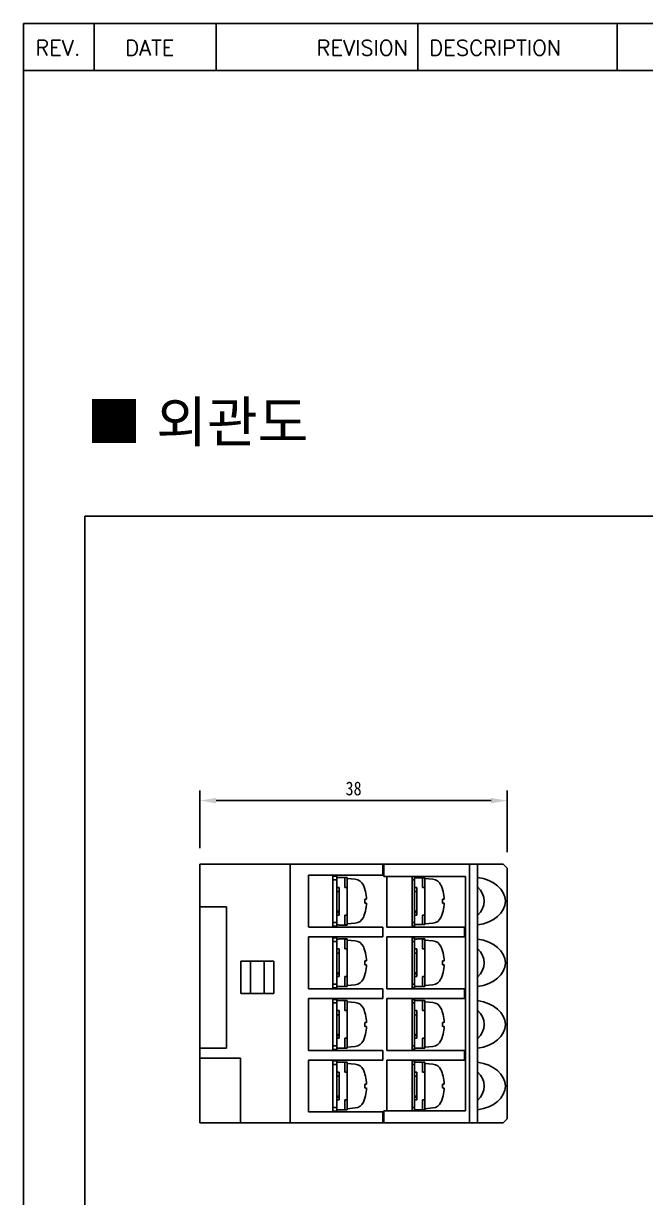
# Model space of a CAD drawing. Header units: millimetres. Extents: x 3555 to 3968, y -1583 to -1296.
# Drawn here: x 3554.5 to 3631.4, y -1441.4 to -1296.2 of the extents above; entities that cross this region are included whole.
import ezdxf
from ezdxf.enums import TextEntityAlignment as Align

# ---------------------------------------------------------------- set-up
doc = ezdxf.new("R2010")
doc.units = ezdxf.units.MM
doc.layers.add('SHEET', color=7, linetype='Continuous')
doc.styles.add('ROMANS', font='romans', dxfattribs={"width": 0.9})
doc.styles.add('굴림', font='', dxfattribs={"width": 0.9})
doc.styles.get('굴림').set_extended_font_data('GulimChe')
doc.dimstyles.new('ISO-25', dxfattribs={"dimtxt": 1.7, "dimasz": 2, "dimexe": 1.25, "dimexo": 2, "dimtad": 1, "dimzin": 9, "dimdsep": 46, "dimtxsty": '굴림', "dimcen": 2.5, "dimclrd": 4, "dimclre": 4, "dimclrt": 4, "dimadec": 0, "dimazin": 0, "dimtfac": 1, "dimtmove": 0, "dimatfit": 3, "dimfxl": 1, "dimarcsym": 0})

# ---------------------------------------------------------------- blocks, each defined once
blk = doc.blocks.new('*D37')
at = {"color": 4, "lineweight": -2, "ltscale": 0.3, "transparency": 16777216}
for p, q in [((3576.35, -1398.17), (3576.35, -1391.05)), ((3614.35, -1398.67), (3614.35, -1391.05)), ((3578.35, -1392.3), (3612.35, -1392.3))]:
    blk.add_line(p, q, dxfattribs=at)
at = {"color": 4, "ltscale": 0.3, "transparency": 16777216}
for points in [[(3578.35, -1391.97), (3578.35, -1392.64), (3576.35, -1392.3)], [(3612.35, -1391.97), (3612.35, -1392.64), (3614.35, -1392.3)]]:
    blk.add_solid(points, dxfattribs=at)
at = {"layer": 'DEFPOINTS', "color": 0, "ltscale": 0.3, "transparency": 16777216}
for p in [(3614.35, -1392.3), (3576.35, -1400.17), (3614.35, -1400.67)]:
    blk.add_point(p, dxfattribs=at)
at = {"color": 4, "ltscale": 0.3, "transparency": 16777216, "insert": (3595.35, -1390.81), "char_height": 1.7, "attachment_point": 5, "style": '굴림'}
blk.add_mtext('38', dxfattribs=at)

msp = doc.modelspace()

# ---------------------------------------------------------------- linework, layer by layer
for p, q in [((3563.268, -1302.019), (3563.268, -1296.186)), ((3578.374, -1302.019), (3578.374, -1296.186)), ((3603.303, -1302.019), (3603.303, -1296.186)), ((3627.954, -1302.019), (3627.954, -1296.186)), ((3646.316, -1302.019), (3554.537, -1302.019)), ((3576.354, -1432.173), (3576.354, -1400.173)), ((3576.354, -1400.173), (3587.494, -1400.173)), ((3587.494, -1432.173), (3587.494, -1400.173)), ((3597.474, -1400.173), (3587.494, -1400.173)), ((3587.494, -1432.173), (3587.494, -1400.173)), ((3598.974, -1400.173), (3597.474, -1400.173)), ((3598.974, -1400.173), (3604.091, -1400.173)), ((3598.974, -1400.173), (3598.974, -1401.536)), ((3599.074, -1400.173), (3599.574, -1400.173)), ((3599.074, -1400.173), (3599.074, -1401.673)), ((3599.574, -1400.173), (3609.674, -1400.173)), ((3604.091, -1400.173), (3604.288, -1400.173)), ((3606.217, -1400.173), (3604.288, -1400.173)), ((3606.217, -1400.173), (3606.688, -1400.173)), ((3606.688, -1400.173), (3607.574, -1400.173)), ((3609.074, -1400.173), (3607.574, -1400.173)), ((3609.674, -1400.173), (3610.674, -1400.173)), ((3609.674, -1432.173), (3609.674, -1400.173)), ((3613.854, -1400.173), (3610.674, -1400.173)), ((3610.674, -1400.173), (3610.674, -1432.173)), ((3613.854, -1400.173), (3614.354, -1400.673)), ((3614.354, -1400.673), (3614.354, -1431.673)), ((3589.774, -1407.947), (3589.774, -1401.536)), ((3589.774, -1401.536), (3598.974, -1401.536)), ((3592.774, -1401.536), (3592.774, -1407.969)), ((3592.774, -1401.643), (3593.274, -1401.643)), ((3593.274, -1402.093), (3592.774, -1402.093)), ((3593.274, -1401.643), (3593.274, -1401.802)), ((3593.274, -1401.802), (3593.274, -1402.793)), ((3593.574, -1401.802), (3593.274, -1401.802)), ((3594.574, -1401.793), (3593.574, -1401.793)), ((3593.574, -1401.793), (3593.574, -1401.802)), ((3594.274, -1402.793), (3594.274, -1401.802)), ((3594.274, -1401.802), (3594.574, -1401.802)), ((3594.574, -1401.802), (3594.574, -1401.793)), ((3594.574, -1401.802), (3594.574, -1402.167)), ((3595.562, -1402.029), (3594.574, -1401.943)), ((3594.574, -1402.167), (3594.574, -1402.549)), ((3594.574, -1403.031), (3594.574, -1402.549)), ((3599.074, -1401.673), (3599.574, -1401.673)), ((3599.474, -1407.97), (3599.474, -1401.673)), ((3599.574, -1401.673), (3609.174, -1401.673)), ((3602.574, -1401.673), (3602.574, -1407.97)), ((3602.874, -1402.093), (3602.574, -1402.093)), ((3602.874, -1401.673), (3602.874, -1401.845)), ((3603.174, -1401.845), (3602.874, -1401.845)), ((3603.174, -1401.845), (3602.874, -1401.845)), ((3602.874, -1401.845), (3602.874, -1402.843)), ((3603.174, -1401.843), (3603.174, -1401.845)), ((3604.174, -1401.843), (3603.174, -1401.843)), ((3603.874, -1402.843), (3603.874, -1401.845)), ((3603.874, -1401.845), (3604.174, -1401.845)), ((3604.174, -1401.845), (3604.174, -1401.843)), ((3604.174, -1401.845), (3604.174, -1402.167)), ((3605.162, -1402.029), (3604.174, -1401.943)), ((3604.174, -1402.167), (3604.174, -1402.549)), ((3604.174, -1403.031), (3604.174, -1402.549)), ((3609.174, -1401.673), (3609.174, -1430.673)), ((3593.274, -1402.793), (3593.274, -1403.031)), ((3593.274, -1403.031), (3593.274, -1403.418)), ((3593.574, -1403.031), (3593.274, -1403.031)), ((3593.274, -1403.48), (3593.274, -1403.418)), ((3593.274, -1403.48), (3593.274, -1406.06)), ((3593.274, -1403.543), (3593.574, -1403.543)), ((3593.574, -1403.031), (3593.574, -1406.455)), ((3594.274, -1403.031), (3594.274, -1402.793)), ((3594.574, -1403.031), (3594.274, -1403.031)), ((3594.574, -1406.455), (3594.574, -1403.031)), ((3596.749, -1403.26), (3596.749, -1403.278)), ((3596.754, -1403.29), (3596.754, -1403.293)), ((3602.874, -1402.843), (3602.874, -1403.031)), ((3602.874, -1403.031), (3602.874, -1403.418)), ((3603.174, -1403.031), (3602.874, -1403.031)), ((3602.874, -1403.48), (3602.874, -1403.418)), ((3602.874, -1403.48), (3602.874, -1406.06)), ((3602.874, -1403.543), (3603.174, -1403.543)), ((3603.174, -1403.031), (3603.174, -1406.455)), ((3603.874, -1403.031), (3603.874, -1402.843)), ((3604.174, -1403.031), (3603.874, -1403.031)), ((3604.174, -1406.455), (3604.174, -1403.031)), ((3606.349, -1403.26), (3606.349, -1403.278)), ((3606.354, -1403.29), (3606.354, -1403.293)), ((3579.654, -1405.423), (3576.354, -1405.423)), ((3579.654, -1405.423), (3579.654, -1405.773)), ((3596.754, -1404.981), (3596.754, -1404.504)), ((3606.354, -1404.981), (3606.354, -1404.504)), ((3579.654, -1422.573), (3579.654, -1405.773)), ((3593.574, -1405.992), (3593.274, -1405.992)), ((3593.274, -1406.123), (3593.274, -1406.06)), ((3593.274, -1406.123), (3593.274, -1406.455)), ((3593.574, -1406.123), (3593.274, -1406.123)), ((3593.274, -1406.455), (3593.274, -1406.693)), ((3593.574, -1406.455), (3593.274, -1406.455)), ((3593.274, -1406.693), (3593.274, -1407.683)), ((3594.274, -1406.455), (3594.574, -1406.455)), ((3594.274, -1406.693), (3594.274, -1406.455)), ((3594.274, -1407.683), (3594.274, -1406.693)), ((3594.574, -1406.902), (3594.574, -1406.454)), ((3594.574, -1406.902), (3594.574, -1407.247)), ((3596.749, -1406.207), (3596.749, -1406.225)), ((3596.754, -1406.195), (3596.754, -1406.192)), ((3603.174, -1405.992), (3602.874, -1405.992)), ((3602.874, -1406.123), (3602.874, -1406.06)), ((3602.874, -1406.123), (3602.874, -1406.455)), ((3603.174, -1406.123), (3602.874, -1406.123)), ((3602.874, -1406.455), (3602.874, -1406.643)), ((3603.174, -1406.455), (3602.874, -1406.455)), ((3602.874, -1406.643), (3602.874, -1407.639)), ((3603.874, -1406.643), (3603.874, -1406.455)), ((3603.874, -1406.455), (3604.174, -1406.455)), ((3603.874, -1407.639), (3603.874, -1406.643)), ((3604.174, -1406.902), (3604.174, -1406.454)), ((3604.174, -1406.902), (3604.174, -1407.247)), ((3606.349, -1406.207), (3606.349, -1406.225)), ((3606.354, -1406.195), (3606.354, -1406.192)), ((3598.974, -1407.969), (3589.805, -1407.969)), ((3593.274, -1407.393), (3592.774, -1407.393)), ((3592.774, -1407.843), (3593.274, -1407.843)), ((3593.274, -1407.843), (3593.274, -1407.683)), ((3593.574, -1407.683), (3593.274, -1407.683)), ((3593.574, -1407.683), (3593.574, -1407.693)), ((3593.574, -1407.693), (3594.574, -1407.693)), ((3594.574, -1407.683), (3594.274, -1407.683)), ((3594.574, -1407.247), (3594.574, -1407.683)), ((3594.574, -1407.543), (3595.562, -1407.456)), ((3594.574, -1407.693), (3594.574, -1407.683)), ((3598.974, -1407.969), (3598.974, -1409.157)), ((3609.074, -1407.97), (3599.474, -1407.97)), ((3602.874, -1407.393), (3602.574, -1407.393)), ((3602.874, -1407.843), (3602.574, -1407.843)), ((3603.174, -1407.639), (3602.874, -1407.639)), ((3602.874, -1407.639), (3602.874, -1407.843)), ((3603.174, -1407.639), (3603.174, -1407.643)), ((3603.174, -1407.643), (3604.174, -1407.643)), ((3604.174, -1407.639), (3603.874, -1407.639)), ((3604.174, -1407.247), (3604.174, -1407.639)), ((3604.174, -1407.543), (3605.162, -1407.456)), ((3604.174, -1407.643), (3604.174, -1407.639)), ((3607.574, -1407.966), (3609.074, -1407.97)), ((3609.074, -1407.97), (3609.074, -1409.156)), ((3589.774, -1415.589), (3589.774, -1409.157)), ((3598.974, -1409.157), (3589.774, -1409.157)), ((3592.774, -1409.171), (3592.774, -1415.589)), ((3592.774, -1409.263), (3593.274, -1409.263)), ((3593.274, -1409.713), (3592.774, -1409.713)), ((3593.274, -1409.263), (3593.274, -1409.422)), ((3593.274, -1409.422), (3593.274, -1410.413)), ((3593.574, -1409.422), (3593.274, -1409.422)), ((3593.574, -1409.413), (3593.574, -1409.422)), ((3594.574, -1409.413), (3593.574, -1409.413)), ((3594.274, -1410.413), (3594.274, -1409.422)), ((3594.274, -1409.422), (3594.574, -1409.422)), ((3594.574, -1409.422), (3594.574, -1409.413)), ((3594.574, -1409.422), (3594.574, -1409.787)), ((3595.562, -1409.649), (3594.574, -1409.563)), ((3594.574, -1409.787), (3594.574, -1410.169)), ((3599.474, -1415.59), (3599.474, -1409.156)), ((3609.074, -1409.156), (3599.474, -1409.156)), ((3602.574, -1409.171), (3602.574, -1415.59)), ((3602.574, -1409.263), (3602.874, -1409.263)), ((3602.874, -1409.713), (3602.574, -1409.713)), ((3602.874, -1409.263), (3602.874, -1409.422)), ((3603.174, -1409.422), (3602.874, -1409.422)), ((3602.874, -1409.422), (3602.874, -1410.413)), ((3604.174, -1409.413), (3603.174, -1409.413)), ((3603.174, -1409.413), (3603.174, -1409.422)), ((3603.874, -1410.413), (3603.874, -1409.422)), ((3603.874, -1409.422), (3604.174, -1409.422)), ((3604.174, -1409.422), (3604.174, -1409.413)), ((3604.174, -1409.422), (3604.174, -1409.787)), ((3605.162, -1409.649), (3604.174, -1409.563)), ((3604.174, -1409.787), (3604.174, -1410.169)), ((3593.274, -1410.413), (3593.274, -1410.651)), ((3593.274, -1410.651), (3593.274, -1411.038)), ((3593.574, -1410.651), (3593.274, -1410.651)), ((3593.274, -1411.1), (3593.274, -1411.038)), ((3593.274, -1411.1), (3593.274, -1413.68)), ((3593.274, -1411.163), (3593.574, -1411.163)), ((3593.574, -1410.651), (3593.574, -1414.075)), ((3594.274, -1410.651), (3594.274, -1410.413)), ((3594.574, -1410.651), (3594.274, -1410.651)), ((3594.574, -1410.651), (3594.574, -1410.169)), ((3594.574, -1414.075), (3594.574, -1410.651)), ((3596.749, -1410.88), (3596.749, -1410.898)), ((3596.754, -1410.91), (3596.754, -1410.913)), ((3602.874, -1410.413), (3602.874, -1410.651)), ((3602.874, -1410.651), (3602.874, -1411.038)), ((3603.174, -1410.651), (3602.874, -1410.651)), ((3602.874, -1411.1), (3602.874, -1411.038)), ((3602.874, -1411.1), (3602.874, -1413.68)), ((3602.874, -1411.163), (3603.174, -1411.163)), ((3603.174, -1410.651), (3603.174, -1414.075)), ((3603.874, -1410.651), (3603.874, -1410.413)), ((3604.174, -1410.651), (3603.874, -1410.651)), ((3604.174, -1410.651), (3604.174, -1410.169)), ((3604.174, -1414.075), (3604.174, -1410.651)), ((3606.349, -1410.88), (3606.349, -1410.898)), ((3606.354, -1410.91), (3606.354, -1410.913)), ((3581.411, -1412.173), (3582.611, -1412.173)), ((3581.411, -1416.173), (3581.411, -1412.173)), ((3584.277, -1412.173), (3582.611, -1412.173)), ((3582.611, -1416.173), (3582.611, -1412.173)), ((3584.277, -1412.173), (3585.477, -1412.173)), ((3584.277, -1412.173), (3584.277, -1416.173)), ((3585.477, -1412.173), (3585.477, -1416.173)), ((3596.754, -1412.601), (3596.754, -1412.124)), ((3606.354, -1412.601), (3606.354, -1412.124)), ((3593.574, -1413.612), (3593.274, -1413.612)), ((3593.274, -1413.743), (3593.274, -1413.68)), ((3593.274, -1413.743), (3593.274, -1414.075)), ((3593.574, -1413.743), (3593.274, -1413.743)), ((3593.274, -1414.075), (3593.274, -1414.313)), ((3593.574, -1414.075), (3593.274, -1414.075)), ((3594.274, -1414.313), (3594.274, -1414.075)), ((3594.274, -1414.075), (3594.574, -1414.075)), ((3594.574, -1414.522), (3594.574, -1414.074)), ((3596.749, -1413.827), (3596.749, -1413.845)), ((3596.754, -1413.815), (3596.754, -1413.812)), ((3603.174, -1413.612), (3602.874, -1413.612)), ((3602.874, -1413.743), (3602.874, -1413.68)), ((3602.874, -1413.743), (3602.874, -1414.075)), ((3603.174, -1413.743), (3602.874, -1413.743)), ((3603.174, -1414.075), (3602.874, -1414.075)), ((3602.874, -1414.075), (3602.874, -1414.313)), ((3603.874, -1414.313), (3603.874, -1414.075)), ((3603.874, -1414.075), (3604.174, -1414.075)), ((3604.174, -1414.522), (3604.174, -1414.074)), ((3606.349, -1413.827), (3606.349, -1413.845)), ((3606.354, -1413.815), (3606.354, -1413.812)), ((3598.974, -1415.589), (3589.774, -1415.589)), ((3593.274, -1415.013), (3592.774, -1415.013)), ((3592.774, -1415.463), (3593.274, -1415.463)), ((3593.274, -1414.313), (3593.274, -1415.303)), ((3593.574, -1415.303), (3593.274, -1415.303)), ((3593.274, -1415.463), (3593.274, -1415.303)), ((3593.574, -1415.303), (3593.574, -1415.313)), ((3593.574, -1415.313), (3594.574, -1415.313)), ((3594.274, -1415.303), (3594.274, -1414.313)), ((3594.574, -1415.303), (3594.274, -1415.303)), ((3594.574, -1414.522), (3594.574, -1414.867)), ((3594.574, -1414.867), (3594.574, -1415.303)), ((3594.574, -1415.163), (3595.562, -1415.076)), ((3594.574, -1415.313), (3594.574, -1415.303)), ((3598.974, -1415.589), (3598.974, -1416.777)), ((3609.074, -1415.59), (3599.474, -1415.59)), ((3602.874, -1415.013), (3602.574, -1415.013)), ((3602.874, -1415.463), (3602.574, -1415.463)), ((3602.874, -1414.313), (3602.874, -1415.303)), ((3603.174, -1415.303), (3602.874, -1415.303)), ((3602.874, -1415.303), (3602.874, -1415.463)), ((3603.174, -1415.303), (3603.174, -1415.313)), ((3603.174, -1415.313), (3604.174, -1415.313)), ((3603.874, -1415.303), (3603.874, -1414.313)), ((3604.174, -1415.303), (3603.874, -1415.303)), ((3604.174, -1414.522), (3604.174, -1414.867)), ((3604.174, -1414.867), (3604.174, -1415.303)), ((3604.174, -1415.163), (3605.162, -1415.076)), ((3604.174, -1415.313), (3604.174, -1415.303)), ((3609.074, -1415.59), (3609.074, -1416.776)), ((3582.611, -1416.173), (3581.411, -1416.173)), ((3584.277, -1416.173), (3582.611, -1416.173)), ((3585.477, -1416.173), (3584.277, -1416.173)), ((3589.774, -1423.209), (3589.774, -1416.777)), ((3598.974, -1416.777), (3589.774, -1416.777)), ((3592.774, -1416.777), (3592.774, -1423.209)), ((3592.774, -1416.883), (3593.274, -1416.883)), ((3593.274, -1416.883), (3593.274, -1417.042)), ((3593.574, -1417.042), (3593.274, -1417.042)), ((3593.274, -1417.042), (3593.274, -1418.033)), ((3593.574, -1417.033), (3593.574, -1417.042)), ((3594.574, -1417.033), (3593.574, -1417.033)), ((3594.274, -1418.033), (3594.274, -1417.042)), ((3594.274, -1417.042), (3594.574, -1417.042)), ((3594.574, -1417.042), (3594.574, -1417.033)), ((3594.574, -1417.042), (3594.574, -1417.407)), ((3595.562, -1417.269), (3594.574, -1417.183)), ((3599.474, -1423.21), (3599.474, -1416.776)), ((3609.074, -1416.776), (3599.474, -1416.776)), ((3602.574, -1416.776), (3602.574, -1423.21)), ((3602.574, -1416.883), (3602.874, -1416.883)), ((3602.874, -1416.883), (3602.874, -1417.042)), ((3602.874, -1417.042), (3602.874, -1418.033)), ((3603.174, -1417.042), (3602.874, -1417.042)), ((3603.174, -1417.033), (3603.174, -1417.042)), ((3604.174, -1417.033), (3603.174, -1417.033)), ((3603.874, -1418.033), (3603.874, -1417.042)), ((3603.874, -1417.042), (3604.174, -1417.042)), ((3604.174, -1417.042), (3604.174, -1417.033)), ((3604.174, -1417.042), (3604.174, -1417.407)), ((3605.162, -1417.269), (3604.174, -1417.183)), ((3593.274, -1417.333), (3592.774, -1417.333)), ((3593.274, -1418.033), (3593.274, -1418.271)), ((3593.274, -1418.271), (3593.274, -1418.658)), ((3593.574, -1418.271), (3593.274, -1418.271)), ((3593.574, -1418.271), (3593.574, -1421.695)), ((3594.274, -1418.271), (3594.274, -1418.033)), ((3594.574, -1418.271), (3594.274, -1418.271)), ((3594.574, -1417.407), (3594.574, -1417.789)), ((3594.574, -1418.271), (3594.574, -1417.789)), ((3594.574, -1421.695), (3594.574, -1418.271)), ((3596.749, -1418.5), (3596.749, -1418.518)), ((3596.754, -1418.53), (3596.754, -1418.533)), ((3602.874, -1417.333), (3602.574, -1417.333)), ((3602.874, -1418.033), (3602.874, -1418.271)), ((3602.874, -1418.271), (3602.874, -1418.658)), ((3603.174, -1418.271), (3602.874, -1418.271)), ((3603.174, -1418.271), (3603.174, -1421.695)), ((3603.874, -1418.271), (3603.874, -1418.033)), ((3604.174, -1418.271), (3603.874, -1418.271)), ((3604.174, -1417.407), (3604.174, -1417.789)), ((3604.174, -1418.271), (3604.174, -1417.789)), ((3604.174, -1421.695), (3604.174, -1418.271)), ((3606.349, -1418.5), (3606.349, -1418.518)), ((3606.354, -1418.53), (3606.354, -1418.533)), ((3593.274, -1418.72), (3593.274, -1418.658)), ((3593.274, -1418.72), (3593.274, -1421.3)), ((3593.274, -1418.783), (3593.574, -1418.783)), ((3596.754, -1420.221), (3596.754, -1419.744)), ((3602.874, -1418.72), (3602.874, -1418.658)), ((3602.874, -1418.72), (3602.874, -1421.3)), ((3602.874, -1418.783), (3603.174, -1418.783)), ((3606.354, -1420.221), (3606.354, -1419.744)), ((3593.574, -1421.232), (3593.274, -1421.232)), ((3593.274, -1421.363), (3593.274, -1421.3)), ((3593.274, -1421.363), (3593.274, -1421.695)), ((3593.574, -1421.363), (3593.274, -1421.363)), ((3596.749, -1421.447), (3596.749, -1421.465)), ((3596.754, -1421.435), (3596.754, -1421.432)), ((3603.174, -1421.232), (3602.874, -1421.232)), ((3602.874, -1421.363), (3602.874, -1421.3)), ((3602.874, -1421.363), (3602.874, -1421.695)), ((3603.174, -1421.363), (3602.874, -1421.363)), ((3606.349, -1421.447), (3606.349, -1421.465)), ((3606.354, -1421.435), (3606.354, -1421.432)), ((3576.354, -1422.923), (3579.654, -1422.923)), ((3579.654, -1422.572), (3579.654, -1422.923)), ((3593.274, -1422.633), (3592.774, -1422.633)), ((3593.274, -1421.695), (3593.274, -1421.933)), ((3593.574, -1421.695), (3593.274, -1421.695)), ((3593.274, -1421.933), (3593.274, -1422.923)), ((3593.274, -1423.083), (3593.274, -1422.923)), ((3593.574, -1422.923), (3593.274, -1422.923)), ((3593.574, -1422.923), (3593.574, -1422.933)), ((3593.574, -1422.933), (3594.574, -1422.933)), ((3594.274, -1421.933), (3594.274, -1421.695)), ((3594.274, -1421.695), (3594.574, -1421.695)), ((3594.274, -1422.923), (3594.274, -1421.933)), ((3594.574, -1422.923), (3594.274, -1422.923)), ((3594.574, -1422.142), (3594.574, -1421.694)), ((3594.574, -1422.142), (3594.574, -1422.487)), ((3594.574, -1422.487), (3594.574, -1422.923)), ((3594.574, -1422.783), (3595.562, -1422.696)), ((3594.574, -1422.933), (3594.574, -1422.923)), ((3602.874, -1422.633), (3602.574, -1422.633)), ((3602.874, -1421.695), (3602.874, -1421.933)), ((3603.174, -1421.695), (3602.874, -1421.695)), ((3602.874, -1421.933), (3602.874, -1422.923)), ((3602.874, -1422.923), (3602.874, -1423.083)), ((3603.174, -1422.923), (3602.874, -1422.923)), ((3603.174, -1422.923), (3603.174, -1422.933)), ((3603.174, -1422.933), (3604.174, -1422.933)), ((3603.874, -1421.933), (3603.874, -1421.695)), ((3603.874, -1421.695), (3604.174, -1421.695)), ((3603.874, -1422.923), (3603.874, -1421.933)), ((3604.174, -1422.923), (3603.874, -1422.923)), ((3604.174, -1422.142), (3604.174, -1421.694)), ((3604.174, -1422.142), (3604.174, -1422.487)), ((3604.174, -1422.487), (3604.174, -1422.923)), ((3604.174, -1422.783), (3605.162, -1422.696)), ((3604.174, -1422.933), (3604.174, -1422.923)), ((3576.354, -1424.173), (3581.354, -1424.173)), ((3581.354, -1424.173), (3581.354, -1426.173)), ((3598.974, -1423.209), (3589.774, -1423.209)), ((3589.774, -1430.809), (3589.774, -1424.397)), ((3598.974, -1424.397), (3589.774, -1424.397)), ((3592.774, -1423.083), (3593.274, -1423.083)), ((3592.774, -1424.397), (3592.774, -1430.809)), ((3598.974, -1423.209), (3598.974, -1424.397)), ((3609.074, -1423.21), (3599.474, -1423.21)), ((3599.474, -1430.673), (3599.474, -1424.396)), ((3609.074, -1424.396), (3599.474, -1424.396)), ((3602.874, -1423.083), (3602.574, -1423.083)), ((3602.574, -1424.396), (3602.574, -1430.673)), ((3609.074, -1423.21), (3609.074, -1424.396)), ((3592.774, -1424.503), (3593.274, -1424.503)), ((3593.274, -1424.953), (3592.774, -1424.953)), ((3593.274, -1424.503), (3593.274, -1424.662)), ((3593.574, -1424.662), (3593.274, -1424.662)), ((3593.274, -1424.662), (3593.274, -1425.653)), ((3593.274, -1425.653), (3593.274, -1425.891)), ((3593.274, -1425.891), (3593.274, -1426.278)), ((3593.574, -1425.891), (3593.274, -1425.891)), ((3593.574, -1424.653), (3593.574, -1424.662)), ((3594.574, -1424.653), (3593.574, -1424.653)), ((3593.574, -1425.891), (3593.574, -1429.315)), ((3594.274, -1425.653), (3594.274, -1424.662)), ((3594.274, -1424.662), (3594.574, -1424.662)), ((3594.274, -1425.891), (3594.274, -1425.653)), ((3594.574, -1425.891), (3594.274, -1425.891)), ((3594.574, -1424.662), (3594.574, -1424.653)), ((3594.574, -1424.662), (3594.574, -1425.027)), ((3595.562, -1424.889), (3594.574, -1424.803)), ((3594.574, -1425.027), (3594.574, -1425.409)), ((3594.574, -1425.891), (3594.574, -1425.409)), ((3594.574, -1429.315), (3594.574, -1425.891)), ((3602.574, -1424.503), (3602.874, -1424.503)), ((3602.874, -1424.953), (3602.574, -1424.953)), ((3602.874, -1424.503), (3602.874, -1424.662)), ((3603.174, -1424.662), (3602.874, -1424.662)), ((3602.874, -1424.662), (3602.874, -1425.653)), ((3602.874, -1425.653), (3602.874, -1425.891)), ((3602.874, -1425.891), (3602.874, -1426.278)), ((3603.174, -1425.891), (3602.874, -1425.891)), ((3604.174, -1424.653), (3603.174, -1424.653)), ((3603.174, -1424.653), (3603.174, -1424.662)), ((3603.174, -1425.891), (3603.174, -1429.315)), ((3603.874, -1425.653), (3603.874, -1424.662)), ((3603.874, -1424.662), (3604.174, -1424.662)), ((3603.874, -1425.891), (3603.874, -1425.653)), ((3604.174, -1425.891), (3603.874, -1425.891)), ((3604.174, -1424.662), (3604.174, -1424.653)), ((3604.174, -1424.662), (3604.174, -1425.027)), ((3605.162, -1424.889), (3604.174, -1424.803)), ((3604.174, -1425.027), (3604.174, -1425.409)), ((3604.174, -1425.891), (3604.174, -1425.409)), ((3604.174, -1429.315), (3604.174, -1425.891)), ((3581.354, -1426.173), (3581.354, -1430.173)), ((3593.274, -1426.34), (3593.274, -1426.278)), ((3593.274, -1426.34), (3593.274, -1428.92)), ((3593.274, -1426.403), (3593.574, -1426.403)), ((3596.749, -1426.12), (3596.749, -1426.138)), ((3596.754, -1426.15), (3596.754, -1426.153)), ((3596.754, -1427.841), (3596.754, -1427.364)), ((3602.874, -1426.34), (3602.874, -1426.278)), ((3602.874, -1426.34), (3602.874, -1428.92)), ((3602.874, -1426.403), (3603.174, -1426.403)), ((3606.349, -1426.12), (3606.349, -1426.138)), ((3606.354, -1426.15), (3606.354, -1426.153)), ((3606.354, -1427.841), (3606.354, -1427.364)), ((3581.354, -1432.173), (3581.354, -1430.173)), ((3593.274, -1430.253), (3592.774, -1430.253)), ((3593.574, -1428.852), (3593.274, -1428.852)), ((3593.274, -1428.983), (3593.274, -1428.92)), ((3593.274, -1428.983), (3593.274, -1429.315)), ((3593.574, -1428.983), (3593.274, -1428.983)), ((3593.574, -1429.315), (3593.274, -1429.315)), ((3593.274, -1429.315), (3593.274, -1429.553)), ((3593.274, -1429.553), (3593.274, -1430.543)), ((3594.274, -1429.553), (3594.274, -1429.315)), ((3594.274, -1429.315), (3594.574, -1429.315)), ((3594.274, -1430.543), (3594.274, -1429.553)), ((3594.574, -1429.762), (3594.574, -1429.314)), ((3594.574, -1429.762), (3594.574, -1430.107)), ((3594.574, -1430.107), (3594.574, -1430.543)), ((3596.749, -1429.067), (3596.749, -1429.085)), ((3596.754, -1429.055), (3596.754, -1429.052)), ((3602.874, -1430.253), (3602.574, -1430.253)), ((3603.174, -1428.852), (3602.874, -1428.852)), ((3602.874, -1428.983), (3602.874, -1428.92)), ((3602.874, -1428.983), (3602.874, -1429.315)), ((3603.174, -1428.983), (3602.874, -1428.983)), ((3602.874, -1429.315), (3602.874, -1429.553)), ((3603.174, -1429.315), (3602.874, -1429.315)), ((3602.874, -1429.553), (3602.874, -1430.543)), ((3603.874, -1429.553), (3603.874, -1429.315)), ((3603.874, -1429.315), (3604.174, -1429.315)), ((3603.874, -1430.543), (3603.874, -1429.553)), ((3604.174, -1429.762), (3604.174, -1429.314)), ((3604.174, -1429.762), (3604.174, -1430.107)), ((3604.174, -1430.107), (3604.174, -1430.543)), ((3606.349, -1429.067), (3606.349, -1429.085)), ((3606.354, -1429.055), (3606.354, -1429.052)), ((3598.974, -1430.809), (3589.774, -1430.809)), ((3592.774, -1430.703), (3593.274, -1430.703)), ((3593.574, -1430.543), (3593.274, -1430.543)), ((3593.274, -1430.703), (3593.274, -1430.543)), ((3593.574, -1430.543), (3593.574, -1430.553)), ((3593.574, -1430.553), (3594.574, -1430.553)), ((3594.574, -1430.543), (3594.274, -1430.543)), ((3594.574, -1430.403), (3595.562, -1430.316)), ((3594.574, -1430.553), (3594.574, -1430.543)), ((3598.974, -1430.809), (3598.974, -1432.173)), ((3599.074, -1430.673), (3599.574, -1430.673)), ((3599.074, -1432.173), (3599.074, -1430.673)), ((3599.574, -1430.673), (3609.174, -1430.673)), ((3602.874, -1430.543), (3602.874, -1430.673)), ((3603.174, -1430.543), (3602.874, -1430.543)), ((3603.174, -1430.543), (3603.174, -1430.553)), ((3603.174, -1430.553), (3604.174, -1430.553)), ((3604.174, -1430.543), (3603.874, -1430.543)), ((3604.174, -1430.403), (3605.162, -1430.316)), ((3604.174, -1430.553), (3604.174, -1430.543)), ((3614.354, -1431.673), (3613.854, -1432.173)), ((3581.354, -1432.173), (3576.354, -1432.173)), ((3587.494, -1432.173), (3581.354, -1432.173)), ((3587.494, -1432.173), (3597.474, -1432.173)), ((3597.474, -1432.173), (3598.974, -1432.173)), ((3598.974, -1432.173), (3604.091, -1432.173)), ((3599.574, -1432.173), (3599.074, -1432.173)), ((3599.574, -1432.173), (3609.674, -1432.173)), ((3604.288, -1432.173), (3604.091, -1432.173)), ((3604.288, -1432.173), (3606.217, -1432.173)), ((3606.688, -1432.173), (3606.217, -1432.173)), ((3606.688, -1432.173), (3607.574, -1432.173)), ((3609.074, -1432.173), (3607.574, -1432.173)), ((3610.674, -1432.173), (3609.674, -1432.173)), ((3610.674, -1432.173), (3613.854, -1432.173))]:
    msp.add_line(p, q)
at = {"color": 4}
msp.add_lwpolyline([(3562.129, -1357.116), (3758.391, -1357.116), (3758.391, -1523.707), (3562.129, -1523.707)], close=True, dxfattribs=at)
for centre, radius, start, end in [((3595.458, -1403.225), 1.2, 23.54714, 85), ((3605.058, -1403.225), 1.2, 23.54714, 85), ((3591.974, -1404.743), 5, 17.24875, 23.54714), ((3596.653, -1403.29), 0.101, 0, 17.25099), ((3601.574, -1404.743), 5, 17.24875, 23.54714), ((3606.253, -1403.29), 0.101, 0, 17.25099), ((3595.458, -1406.261), 1.2, 275, 336.45286), ((3591.974, -1404.743), 5, 336.45286, 342.75127), ((3596.653, -1406.195), 0.101, 342.74975, 0), ((3605.058, -1406.261), 1.2, 275, 336.45286), ((3601.574, -1404.743), 5, 336.45286, 342.75127), ((3606.253, -1406.195), 0.101, 342.74975, 0), ((3595.458, -1410.845), 1.2, 23.54714, 85), ((3605.058, -1410.845), 1.2, 23.54714, 85), ((3591.974, -1412.363), 5, 17.24875, 23.54714), ((3596.653, -1410.91), 0.101, 0, 17.25099), ((3601.574, -1412.363), 5, 17.24875, 23.54714), ((3606.253, -1410.91), 0.101, 0, 17.25099), ((3591.974, -1412.363), 5, 336.45286, 342.75127), ((3596.653, -1413.815), 0.101, 342.74975, 0), ((3601.574, -1412.363), 5, 336.45286, 342.75127), ((3606.253, -1413.815), 0.101, 342.74975, 0), ((3595.458, -1413.881), 1.2, 275, 336.45286), ((3605.058, -1413.881), 1.2, 275, 336.45286), ((3595.458, -1418.465), 1.2, 23.54714, 85), ((3591.974, -1419.983), 5, 17.24875, 23.54714), ((3596.653, -1418.53), 0.101, 0, 17.25099), ((3605.058, -1418.465), 1.2, 23.54714, 85), ((3601.574, -1419.983), 5, 17.24875, 23.54714), ((3606.253, -1418.53), 0.101, 0, 17.25099), ((3591.974, -1419.983), 5, 336.45286, 342.75127), ((3596.653, -1421.435), 0.101, 342.74975, 0), ((3601.574, -1419.983), 5, 336.45286, 342.75127), ((3606.253, -1421.435), 0.101, 342.74975, 0), ((3595.458, -1421.501), 1.2, 275, 336.45286), ((3605.058, -1421.501), 1.2, 275, 336.45286), ((3595.458, -1426.085), 1.2, 23.54714, 85), ((3591.974, -1427.603), 5, 17.24875, 23.54714), ((3605.058, -1426.085), 1.2, 23.54714, 85), ((3601.574, -1427.603), 5, 17.24875, 23.54714), ((3596.653, -1426.15), 0.101, 0, 17.25099), ((3606.253, -1426.15), 0.101, 0, 17.25099), ((3595.458, -1429.121), 1.2, 275, 336.45286), ((3591.974, -1427.603), 5, 336.45286, 342.75127), ((3596.653, -1429.055), 0.101, 342.74975, 0), ((3605.058, -1429.121), 1.2, 275, 336.45286), ((3601.574, -1427.603), 5, 336.45286, 342.75127), ((3606.253, -1429.055), 0.101, 342.74975, 0)]:
    msp.add_arc(centre, radius, start, end)
for centre, major_axis, ratio, start_param, end_param in [((3609.834, -1404.743), (4.284, 0), 0.7002075, 4.9097147, 7.6566559), ((3591.989, -1404.744), (0.449, 4.977), 0.9961636, 4.8936689, 5.0997318), ((3601.589, -1404.744), (0.449, 4.977), 0.9961636, 4.8936689, 5.0997318), ((3607.219, -1404.743), (4.284, 0), 0.7002075, 5.6504974, 6.9158731), ((3591.989, -1404.915), (4.978, 0.436), 0.0078667, 5.9855161, 6.1915785), ((3591.989, -1404.571), (-4.978, 0.436), 0.0078667, 3.2331995, 3.4392618), ((3591.989, -1404.741), (-0.449, 4.977), 0.9961636, 4.3250462, 4.5311091), ((3601.589, -1404.915), (4.978, 0.436), 0.0078667, 5.9855161, 6.1915785), ((3601.589, -1404.571), (-4.978, 0.436), 0.0078667, 3.2331995, 3.4392618), ((3601.589, -1404.741), (-0.449, 4.977), 0.9961636, 4.3250462, 4.5311091), ((3609.834, -1412.363), (4.284, 0), 0.7002075, 4.9097147, 7.6566559), ((3591.989, -1412.364), (0.449, 4.977), 0.9961636, 4.8936689, 5.0997318), ((3601.589, -1412.364), (0.449, 4.977), 0.9961636, 4.8936689, 5.0997318), ((3607.219, -1412.363), (4.284, 0), 0.7002075, 5.6504974, 6.9158731), ((3591.989, -1412.535), (4.978, 0.436), 0.0078667, 5.9855161, 6.1915785), ((3591.989, -1412.191), (-4.978, 0.436), 0.0078667, 3.2331995, 3.4392618), ((3591.989, -1412.361), (-0.449, 4.977), 0.9961636, 4.3250462, 4.5311091), ((3601.589, -1412.535), (4.978, 0.436), 0.0078667, 5.9855161, 6.1915785), ((3601.589, -1412.191), (-4.978, 0.436), 0.0078667, 3.2331995, 3.4392618), ((3601.589, -1412.361), (-0.449, 4.977), 0.9961636, 4.3250462, 4.5311091), ((3609.834, -1419.983), (4.284, 0), 0.7002075, 4.9097147, 7.6566559), ((3591.989, -1419.984), (0.449, 4.977), 0.9961636, 4.8936689, 5.0997318), ((3601.589, -1419.984), (0.449, 4.977), 0.9961636, 4.8936689, 5.0997318), ((3607.219, -1419.983), (4.284, 0), 0.7002075, 5.6504974, 6.9158731), ((3591.989, -1420.155), (4.978, 0.436), 0.0078667, 5.9855161, 6.1915785), ((3601.589, -1420.155), (4.978, 0.436), 0.0078667, 5.9855161, 6.1915785), ((3591.989, -1419.811), (-4.978, 0.436), 0.0078667, 3.2331995, 3.4392618), ((3591.989, -1419.981), (-0.449, 4.977), 0.9961636, 4.3250462, 4.5311091), ((3601.589, -1419.811), (-4.978, 0.436), 0.0078667, 3.2331995, 3.4392618), ((3601.589, -1419.981), (-0.449, 4.977), 0.9961636, 4.3250462, 4.5311091), ((3609.834, -1427.603), (4.284, 0), 0.7002075, 4.9097147, 7.6566559), ((3607.219, -1427.603), (4.284, 0), 0.7002075, 5.6504974, 6.9158731), ((3591.989, -1427.604), (0.449, 4.977), 0.9961636, 4.8936689, 5.0997318), ((3591.989, -1427.775), (4.978, 0.436), 0.0078667, 5.9855161, 6.1915785), ((3601.589, -1427.604), (0.449, 4.977), 0.9961636, 4.8936689, 5.0997318), ((3601.589, -1427.775), (4.978, 0.436), 0.0078667, 5.9855161, 6.1915785), ((3591.989, -1427.431), (-4.978, 0.436), 0.0078667, 3.2331995, 3.4392618), ((3591.989, -1427.601), (-0.449, 4.977), 0.9961636, 4.3250462, 4.5311091), ((3601.589, -1427.431), (-4.978, 0.436), 0.0078667, 3.2331995, 3.4392618), ((3601.589, -1427.601), (-0.449, 4.977), 0.9961636, 4.3250462, 4.5311091)]:
    msp.add_ellipse(centre, major_axis=major_axis, ratio=ratio, start_param=start_param, end_param=end_param)
for points in [[(3596.947, -1404.287), (3596.948, -1404.3), (3596.949, -1404.313), (3596.95, -1404.331), (3596.951, -1404.338), (3596.951, -1404.35), (3596.952, -1404.356), (3596.953, -1404.374), (3596.953, -1404.385), (3596.954, -1404.406), (3596.954, -1404.417), (3596.954, -1404.435), (3596.954, -1404.443), (3596.953, -1404.454), (3596.953, -1404.457), (3596.953, -1404.463), (3596.952, -1404.466), (3596.951, -1404.474), (3596.951, -1404.477), (3596.949, -1404.483), (3596.948, -1404.484), (3596.947, -1404.485)], [(3596.947, -1405.001), (3596.948, -1405.001), (3596.949, -1405.002), (3596.95, -1405.006), (3596.951, -1405.008), (3596.951, -1405.012), (3596.952, -1405.014), (3596.953, -1405.022), (3596.953, -1405.028), (3596.954, -1405.042), (3596.954, -1405.05), (3596.954, -1405.069), (3596.954, -1405.079), (3596.953, -1405.095), (3596.953, -1405.1), (3596.953, -1405.112), (3596.952, -1405.117), (3596.951, -1405.135), (3596.951, -1405.147), (3596.949, -1405.173), (3596.948, -1405.185), (3596.947, -1405.198)], [(3606.547, -1404.287), (3606.548, -1404.3), (3606.549, -1404.313), (3606.55, -1404.331), (3606.551, -1404.338), (3606.551, -1404.35), (3606.552, -1404.356), (3606.553, -1404.374), (3606.553, -1404.385), (3606.554, -1404.406), (3606.554, -1404.417), (3606.554, -1404.435), (3606.554, -1404.443), (3606.553, -1404.454), (3606.553, -1404.457), (3606.553, -1404.463), (3606.552, -1404.466), (3606.551, -1404.474), (3606.551, -1404.477), (3606.549, -1404.483), (3606.548, -1404.484), (3606.547, -1404.485)], [(3606.547, -1405.001), (3606.548, -1405.001), (3606.549, -1405.002), (3606.55, -1405.006), (3606.551, -1405.008), (3606.551, -1405.012), (3606.552, -1405.014), (3606.553, -1405.022), (3606.553, -1405.028), (3606.554, -1405.042), (3606.554, -1405.05), (3606.554, -1405.069), (3606.554, -1405.079), (3606.553, -1405.095), (3606.553, -1405.1), (3606.553, -1405.112), (3606.552, -1405.117), (3606.551, -1405.135), (3606.551, -1405.147), (3606.549, -1405.173), (3606.548, -1405.185), (3606.547, -1405.198)], [(3596.947, -1411.907), (3596.948, -1411.92), (3596.949, -1411.933), (3596.95, -1411.951), (3596.951, -1411.958), (3596.951, -1411.97), (3596.952, -1411.976), (3596.953, -1411.994), (3596.953, -1412.005), (3596.954, -1412.026), (3596.954, -1412.037), (3596.954, -1412.055), (3596.954, -1412.063), (3596.953, -1412.074), (3596.953, -1412.077), (3596.953, -1412.083), (3596.952, -1412.086), (3596.951, -1412.094), (3596.951, -1412.097), (3596.949, -1412.103), (3596.948, -1412.104), (3596.947, -1412.105)], [(3596.947, -1412.621), (3596.948, -1412.621), (3596.949, -1412.622), (3596.95, -1412.626), (3596.951, -1412.628), (3596.951, -1412.632), (3596.952, -1412.634), (3596.953, -1412.642), (3596.953, -1412.648), (3596.954, -1412.662), (3596.954, -1412.67), (3596.954, -1412.689), (3596.954, -1412.699), (3596.953, -1412.715), (3596.953, -1412.72), (3596.953, -1412.732), (3596.952, -1412.737), (3596.951, -1412.755), (3596.951, -1412.767), (3596.949, -1412.793), (3596.948, -1412.805), (3596.947, -1412.818)], [(3606.547, -1411.907), (3606.548, -1411.92), (3606.549, -1411.933), (3606.55, -1411.951), (3606.551, -1411.958), (3606.551, -1411.97), (3606.552, -1411.976), (3606.553, -1411.994), (3606.553, -1412.005), (3606.554, -1412.026), (3606.554, -1412.037), (3606.554, -1412.055), (3606.554, -1412.063), (3606.553, -1412.074), (3606.553, -1412.077), (3606.553, -1412.083), (3606.552, -1412.086), (3606.551, -1412.094), (3606.551, -1412.097), (3606.549, -1412.103), (3606.548, -1412.104), (3606.547, -1412.105)], [(3606.547, -1412.621), (3606.548, -1412.621), (3606.549, -1412.622), (3606.55, -1412.626), (3606.551, -1412.628), (3606.551, -1412.632), (3606.552, -1412.634), (3606.553, -1412.642), (3606.553, -1412.648), (3606.554, -1412.662), (3606.554, -1412.67), (3606.554, -1412.689), (3606.554, -1412.699), (3606.553, -1412.715), (3606.553, -1412.72), (3606.553, -1412.732), (3606.552, -1412.737), (3606.551, -1412.755), (3606.551, -1412.767), (3606.549, -1412.793), (3606.548, -1412.805), (3606.547, -1412.818)], [(3596.947, -1419.527), (3596.948, -1419.54), (3596.949, -1419.553), (3596.95, -1419.571), (3596.951, -1419.578), (3596.951, -1419.59), (3596.952, -1419.596), (3596.953, -1419.614), (3596.953, -1419.625), (3596.954, -1419.646), (3596.954, -1419.657), (3596.954, -1419.675), (3596.954, -1419.683), (3596.953, -1419.694), (3596.953, -1419.697), (3596.953, -1419.703), (3596.952, -1419.706), (3596.951, -1419.714), (3596.951, -1419.717), (3596.949, -1419.723), (3596.948, -1419.724), (3596.947, -1419.725)], [(3606.547, -1419.527), (3606.548, -1419.54), (3606.549, -1419.553), (3606.55, -1419.571), (3606.551, -1419.578), (3606.551, -1419.59), (3606.552, -1419.596), (3606.553, -1419.614), (3606.553, -1419.625), (3606.554, -1419.646), (3606.554, -1419.657), (3606.554, -1419.675), (3606.554, -1419.683), (3606.553, -1419.694), (3606.553, -1419.697), (3606.553, -1419.703), (3606.552, -1419.706), (3606.551, -1419.714), (3606.551, -1419.717), (3606.549, -1419.723), (3606.548, -1419.724), (3606.547, -1419.725)], [(3596.947, -1420.241), (3596.948, -1420.241), (3596.949, -1420.242), (3596.95, -1420.246), (3596.951, -1420.248), (3596.951, -1420.252), (3596.952, -1420.254), (3596.953, -1420.262), (3596.953, -1420.268), (3596.954, -1420.282), (3596.954, -1420.29), (3596.954, -1420.309), (3596.954, -1420.319), (3596.953, -1420.335), (3596.953, -1420.34), (3596.953, -1420.352), (3596.952, -1420.357), (3596.951, -1420.375), (3596.951, -1420.387), (3596.949, -1420.413), (3596.948, -1420.425), (3596.947, -1420.438)], [(3606.547, -1420.241), (3606.548, -1420.241), (3606.549, -1420.242), (3606.55, -1420.246), (3606.551, -1420.248), (3606.551, -1420.252), (3606.552, -1420.254), (3606.553, -1420.262), (3606.553, -1420.268), (3606.554, -1420.282), (3606.554, -1420.29), (3606.554, -1420.309), (3606.554, -1420.319), (3606.553, -1420.335), (3606.553, -1420.34), (3606.553, -1420.352), (3606.552, -1420.357), (3606.551, -1420.375), (3606.551, -1420.387), (3606.549, -1420.413), (3606.548, -1420.425), (3606.547, -1420.438)], [(3596.947, -1427.147), (3596.948, -1427.16), (3596.949, -1427.173), (3596.95, -1427.191), (3596.951, -1427.198), (3596.951, -1427.21), (3596.952, -1427.216), (3596.953, -1427.234), (3596.953, -1427.245), (3596.954, -1427.266), (3596.954, -1427.277), (3596.954, -1427.295), (3596.954, -1427.303), (3596.953, -1427.314), (3596.953, -1427.317), (3596.953, -1427.323), (3596.952, -1427.326), (3596.951, -1427.334), (3596.951, -1427.337), (3596.949, -1427.343), (3596.948, -1427.344), (3596.947, -1427.345)], [(3606.547, -1427.147), (3606.548, -1427.16), (3606.549, -1427.173), (3606.55, -1427.191), (3606.551, -1427.198), (3606.551, -1427.21), (3606.552, -1427.216), (3606.553, -1427.234), (3606.553, -1427.245), (3606.554, -1427.266), (3606.554, -1427.277), (3606.554, -1427.295), (3606.554, -1427.303), (3606.553, -1427.314), (3606.553, -1427.317), (3606.553, -1427.323), (3606.552, -1427.326), (3606.551, -1427.334), (3606.551, -1427.337), (3606.549, -1427.343), (3606.548, -1427.344), (3606.547, -1427.345)], [(3596.947, -1427.861), (3596.948, -1427.861), (3596.949, -1427.862), (3596.95, -1427.866), (3596.951, -1427.868), (3596.951, -1427.872), (3596.952, -1427.874), (3596.953, -1427.882), (3596.953, -1427.888), (3596.954, -1427.902), (3596.954, -1427.91), (3596.954, -1427.929), (3596.954, -1427.939), (3596.953, -1427.955), (3596.953, -1427.96), (3596.953, -1427.972), (3596.952, -1427.977), (3596.951, -1427.995), (3596.951, -1428.007), (3596.949, -1428.033), (3596.948, -1428.045), (3596.947, -1428.058)], [(3606.547, -1427.861), (3606.548, -1427.861), (3606.549, -1427.862), (3606.55, -1427.866), (3606.551, -1427.868), (3606.551, -1427.872), (3606.552, -1427.874), (3606.553, -1427.882), (3606.553, -1427.888), (3606.554, -1427.902), (3606.554, -1427.91), (3606.554, -1427.929), (3606.554, -1427.939), (3606.553, -1427.955), (3606.553, -1427.96), (3606.553, -1427.972), (3606.552, -1427.977), (3606.551, -1427.995), (3606.551, -1428.007), (3606.549, -1428.033), (3606.548, -1428.045), (3606.547, -1428.058)]]:
    msp.add_open_spline(points, degree=3, knots=[0, 0, 0, 0, 0.125, 0.125, 0.1875, 0.1875, 0.25, 0.25, 0.375, 0.375, 0.5, 0.5, 0.625, 0.625, 0.6875, 0.6875, 0.75, 0.75, 0.875, 0.875, 1, 1, 1, 1])
at = {"layer": 'SHEET'}
for p, q in [((3813.707, -1296.186), (3554.537, -1296.186)), ((3554.537, -1296.186), (3554.537, -1367.281)), ((3554.537, -1367.281), (3554.537, -1582.62))]:
    msp.add_line(p, q, dxfattribs=at)

# ---------------------------------------------------------------- texts
at = {"color": 0, "insert": (3576.04, -1345.724), "char_height": 5, "width": 40.8957, "attachment_point": 5}
msp.add_mtext('{\\fDotum|b1|i0|c129|p50;■ 외관도}', dxfattribs=at)
at = {"layer": 'SHEET', "style": 'ROMANS'}
for s, height, p in [('REV.', 1.9132, (3558.796, -1299.189)), ('DATE', 1.9132, (3570.148, -1299.189)), ('REVISION  DESCRIPTION', 1.91319, (3605.906, -1299.193))]:
    msp.add_text(s, height=height, dxfattribs=at).set_placement(p, align=Align.MIDDLE)

# ---------------------------------------------------------------- dimensions: what is measured, and where the dimension line sits
at = {"ltscale": 0.3}
dim = msp.add_linear_dim(base=(3614.354, -1392.304), p1=(3576.354, -1400.173), p2=(3614.354, -1400.673), dimstyle='ISO-25', override={"dimasz": 2}, dxfattribs=at)
dim.commit()
dim.dimension.update_dxf_attribs({"geometry": '*D37', "text_midpoint": (3595.354, -1390.81)})

doc.saveas('drawing.dxf')
